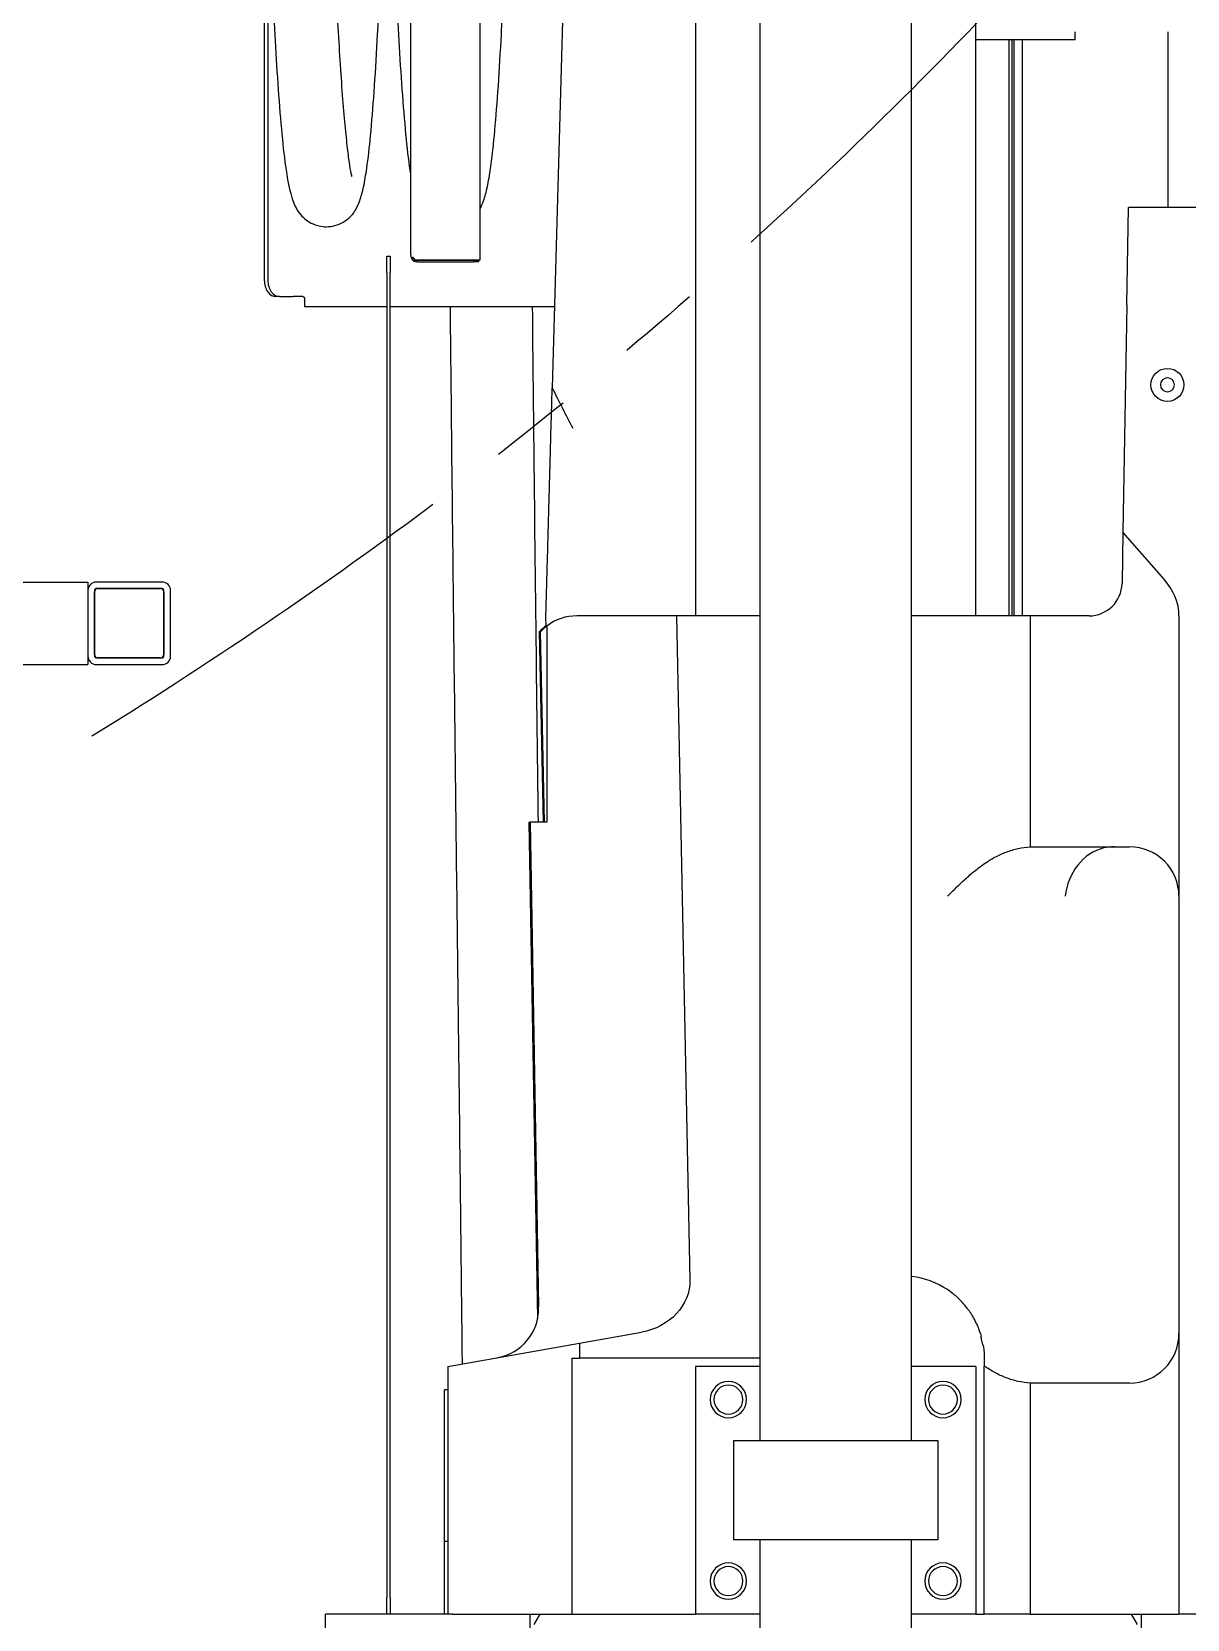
# Model space of a CAD drawing. Header units: millimetres. Extents: x 10462777 to 22643323, y 453826 to 1389191.
# Drawn here: x 11299086 to 11299786, y 580603 to 581565 of the extents above; entities that cross this region are included whole.
import ezdxf

# ---------------------------------------------------------------- set-up
doc = ezdxf.new("R2010")
doc.units = ezdxf.units.MM
doc.header["$LTSCALE"] = 200
doc.header["$MEASUREMENT"] = 0
doc.linetypes.add('CENTER', pattern=[2, 1.25, -0.25, 0.25, -0.25])
doc.linetypes.add('PHANTOM', pattern=[2.5, 1.25, -0.25, 0.25, -0.25, 0.25, -0.25])
doc.layers.get('0').update_dxf_attribs({"linetype": 'CONTINUOUS'})
for name, color, linetype in [('1', 1, 'CENTER'), ('2', 2, 'CONTINUOUS'), ('5', 4, 'CONTINUOUS')]:
    doc.layers.add(name, color=color, linetype=linetype)
doc.layers.add('LAYOUT', color=8, linetype='CONTINUOUS', lineweight=25)

# ---------------------------------------------------------------- blocks, each defined once
blk = doc.blocks.new('A$C7DA30AB0')
at = {"layer": 'LAYOUT', "color": 6, "linetype": 'PHANTOM'}
blk.add_circle((3030.45, 3025.99, 0), 2693.02, dxfattribs=at)

msp = doc.modelspace()

# ---------------------------------------------------------------- linework, layer by layer
at = {"layer": '1', "color": 252, "linetype": 'Continuous'}
for p, q in [((11298859.85456, 581231.39269, 0), (11299119.85825, 581231.39269, 0)), ((11299119.85825, 581231.39269, 0), (11299119.85825, 581226.39262, 0)), ((11299164.85889, 581231.39269, 0), (11299124.85832, 581231.39269, 0)), ((11299119.85825, 581226.39262, 0), (11299119.85825, 581186.39205, 0)), ((11299119.85825, 581226.39262, 0), (11299119.85825, 581186.39205, 0)), ((11299123.85831, 581226.39262, 0), (11299123.85831, 581186.39205, 0)), ((11299123.85831, 581187.39207, 0), (11299123.85831, 581225.39261, 0)), ((11299164.85889, 581227.39264, 0), (11299124.85832, 581227.39264, 0)), ((11299125.85834, 581227.39264, 0), (11299163.85888, 581227.39264, 0)), ((11299165.8589, 581186.39205, 0), (11299165.8589, 581226.39262, 0)), ((11299165.8589, 581225.39261, 0), (11299165.8589, 581187.39207, 0)), ((11299169.85896, 581186.39205, 0), (11299169.85896, 581226.39262, 0)), ((11299119.85825, 581186.39205, 0), (11299119.85825, 581181.39198, 0)), ((11299124.85832, 581185.39204, 0), (11299164.85889, 581185.39204, 0)), ((11299163.85888, 581185.39204, 0), (11299125.85834, 581185.39204, 0)), ((11298859.85456, 581181.39198, 0), (11299119.85825, 581181.39198, 0)), ((11299124.85832, 581181.39198, 0), (11299164.85889, 581181.39198, 0))]:
    msp.add_line(p, q, dxfattribs=at)
for centre, radius, start, end in [((11299124.85832, 581226.39262, 0), 5.00007, 90, 180), ((11299164.85889, 581226.39262, 0), 5.00007, 0, 90), ((11299124.85832, 581226.39262, 0), 1.00001, 90, 180), ((11299125.85834, 581225.39261, 0), 2.00003, 90, 180), ((11299163.85888, 581225.39261, 0), 2.00003, 0, 90), ((11299164.85889, 581226.39262, 0), 1.00001, 0, 90), ((11299124.85832, 581186.39205, 0), 5.00007, 180, 270), ((11299125.85834, 581187.39207, 0), 2.00003, 180, 270), ((11299124.85832, 581186.39205, 0), 1.00001, 180, 270), ((11299163.85888, 581187.39207, 0), 2.00003, 270, 0), ((11299164.85889, 581186.39205, 0), 5.00007, 270, 0), ((11299164.85889, 581186.39205, 0), 1.00001, 270, 0)]:
    msp.add_arc(centre, radius, start, end, dxfattribs=at)
at = {"layer": '2', "color": 252, "linetype": 'Continuous'}
for p, q in [((11299487.91598, 582561.35677, 0), (11299487.91598, 581210.93165, 0)), ((11299657.81339, 581210.93165, 0), (11299657.81339, 582561.35677, 0)), ((11299315.36103, 581429.41224, 0), (11299315.36103, 582501.42746, 0)), ((11299357.36162, 582504.42551, 0), (11299357.36162, 581426.41419, 0)), ((11299226.69682, 581994.40353, 0), (11299226.69682, 581414.39529, 0)), ((11299228.81817, 581660.96223, 0), (11299228.81817, 581414.39529, 0)), ((11299677.86618, 581559.95064, 0), (11299677.86618, 581210.92006, 0)), ((11299679.8662, 581210.94693, 0), (11299679.8662, 581559.91705, 0)), ((11299680.86622, 581559.89974, 0), (11299680.86622, 581210.92315, 0)), ((11299685.86629, 581559.89974, 0), (11299685.86629, 581210.92315, 0)), ((11299774.36755, 581458.39968, 0), (11299774.36755, 581564.91378, 0)), ((11299300.86082, 581428.91223, 0), (11299302.86085, 581428.91223, 0)), ((11299300.86082, 581418.91209, 0), (11299300.86082, 581428.91223, 0)), ((11299302.86085, 581428.91223, 0), (11299302.86085, 581418.91209, 0)), ((11299319.36108, 581426.41419, 0), (11299317.71542, 581426.41419, 0)), ((11299318.00693, 581426.41219, 0), (11299319.36108, 581426.41219, 0)), ((11299353.36157, 581426.41419, 0), (11299319.36108, 581426.41419, 0)), ((11299319.36108, 581426.41219, 0), (11299353.36157, 581426.41219, 0)), ((11299319.36108, 581425.41218, 0), (11299353.36157, 581425.41218, 0)), ((11299357.36162, 581426.41419, 0), (11299353.36157, 581426.41419, 0)), ((11299353.36157, 581426.41219, 0), (11299356.36161, 581426.41219, 0)), ((11299356.36161, 581425.41218, 0), (11299353.36157, 581425.41218, 0)), ((11299356.36161, 581426.41219, 0), (11299356.36161, 581425.41218, 0)), ((11299300.86082, 581418.91209, 0), (11299300.86082, 580615.90068, 0)), ((11299302.86085, 580615.90068, 0), (11299302.86085, 581418.91209, 0)), ((11299235.88934, 581404.39515, 0), (11299233.76798, 581404.39515, 0)), ((11299235.88934, 581404.39515, 0), (11299244.20316, 581404.39515, 0)), ((11299246.32451, 581404.39515, 0), (11299244.20316, 581404.39515, 0)), ((11299250.00348, 581404.39515, 0), (11299246.32451, 581404.39515, 0)), ((11299251.00349, 581403.39514, 0), (11299251.00349, 581398.39506, 0)), ((11299251.00349, 581398.39506, 0), (11299300.86467, 581398.39506, 0)), ((11299302.86087, 581398.39506, 0), (11299402.49158, 581398.39506, 0)), ((11299337.8616, 580741.8613, 0), (11299335.86132, 580741.8613, 0)), ((11299335.86132, 580649.93611, 0), (11299335.86132, 580741.8613, 0)), ((11299337.8616, 580649.93611, 0), (11299335.86132, 580649.93611, 0)), ((11299335.86132, 580605.89887, 0), (11299335.86132, 580649.93611, 0)), ((11299300.86082, 580605.90054, 0), (11299300.86082, 580615.90068, 0)), ((11299302.86085, 580615.90068, 0), (11299302.86085, 580605.90054, 0)), ((11299340.77239, 580605.90054, 0), (11299263.8603, 580605.90054, 0)), ((11299263.8603, 580465.89855, 0), (11299263.8603, 580605.90054, 0)), ((11299387.86206, 580595.89915, 0), (11299387.86206, 580605.90054, 0)), ((11299393.63564, 580605.90054, 0), (11299390.00568, 580599.61326, 0)), ((11299755.72369, 580599.61326, 0), (11299752.09373, 580605.90054, 0)), ((11299757.86731, 580605.90054, 0), (11299757.86731, 580595.89915, 0))]:
    msp.add_line(p, q, dxfattribs=at)
at = {"layer": '2', "color": 124, "linetype": 'Continuous'}
for p, q in [((11299414.61244, 581835.91801, 0), (11299401.12966, 581349.11383, 0)), ((11299717.86674, 581559.91409, 0), (11299657.82038, 581559.91409, 0)), ((11299717.86674, 581559.91409, 0), (11299717.86674, 581564.91429, 0)), ((11299749.33569, 581399.31722, 0), (11299750.36721, 581458.41265, 0)), ((11299841.3685, 581458.41265, 0), (11299750.36721, 581458.41265, 0)), ((11299749.33569, 581399.31722, 0), (11299746.93277, 581261.65384, 0)), ((11299746.93277, 581261.65384, 0), (11299746.39003, 581230.56036, 0)), ((11299771.59116, 581233.4236, 0), (11299746.93277, 581261.65384, 0)), ((11299476.4397, 581210.90913, 0), (11299416.08037, 581210.90913, 0)), ((11299526.86454, 581210.90913, 0), (11299476.4397, 581210.90913, 0)), ((11299476.4397, 581210.90913, 0), (11299484.55472, 580808.28562, 0)), ((11299690.79972, 581210.90913, 0), (11299618.86518, 581210.90913, 0)), ((11299690.79972, 581210.90913, 0), (11299690.79972, 581070.86988, 0)), ((11299726.39279, 581210.90913, 0), (11299690.79972, 581210.90913, 0)), ((11299780.86764, 581210.90913, 0), (11299780.86764, 581040.90672, 0)), ((11299395.79122, 581085.90736, 0), (11299393.46248, 581201.447, 0)), ((11299396.39689, 581085.90736, 0), (11299394.0712, 581201.29552, 0)), ((11299397.8622, 581204.74406, 0), (11299397.8622, 581085.90736, 0)), ((11299386.98361, 581085.90736, 0), (11299392.24059, 580784.73532, 0)), ((11299386.98361, 581085.90736, 0), (11299387.73364, 581085.90736, 0)), ((11299387.73362, 581085.90736, 0), (11299392.86174, 580792.11767, 0)), ((11299397.8622, 581085.90736, 0), (11299387.73362, 581085.90736, 0)), ((11299692.09447, 581070.90714, 0), (11299750.86721, 581070.90714, 0)), ((11299780.86764, 581040.90672, 0), (11299780.86764, 580775.90295, 0)), ((11299392.87407, 580791.41125, 0), (11299392.86174, 580792.11767, 0)), ((11299337.86135, 580756.01329, 0), (11299417.56198, 580770.06666, 0)), ((11299417.56198, 580770.06666, 0), (11299455.15867, 580776.69597, 0)), ((11299417.56198, 580770.06666, 0), (11299417.56198, 580760.90274, 0)), ((11299780.86764, 580775.90295, 0), (11299780.86764, 580605.90054, 0)), ((11299412.94312, 580760.90274, 0), (11299412.94312, 580605.90054, 0)), ((11299412.94312, 580760.90274, 0), (11299417.56198, 580760.90274, 0)), ((11299526.86356, 580760.90274, 0), (11299417.56198, 580760.90274, 0)), ((11299337.86135, 580756.01329, 0), (11299337.86135, 580605.90054, 0)), ((11299662.86596, 580605.90054, 0), (11299662.86596, 580756.19973, 0)), ((11299690.79972, 580745.93979, 0), (11299690.79972, 580605.90054, 0)), ((11299750.86721, 580745.90253, 0), (11299692.09447, 580745.90253, 0)), ((11299340.77428, 580605.90054, 0), (11299412.94312, 580605.90054, 0)), ((11299412.94312, 580605.90054, 0), (11299487.8653, 580605.90054, 0)), ((11299657.8636, 580605.90054, 0), (11299662.86596, 580605.90054, 0)), ((11299690.79972, 580605.90054, 0), (11299662.86596, 580605.90054, 0)), ((11299690.79972, 580605.90054, 0), (11299780.86764, 580605.90054, 0)), ((11299997.87072, 580605.90054, 0), (11299780.86764, 580605.90054, 0))]:
    msp.add_line(p, q, dxfattribs=at)
msp.add_circle((11299773.86754, 581350.91112, 0), 10.00014, dxfattribs=at)
at = {"layer": '2', "color": 124, "linetype": 'Continuous', "extrusion": (0, 0, -1)}
for centre, radius in [((-11299773.86754, 581350.91112, 0), 4.25006), ((-11299507.86376, 580735.90238, 0), 8.75012), ((-11299637.86561, 580735.90238, 0), 8.75012), ((-11299507.86376, 580625.90082, 0), 8.75012), ((-11299637.86561, 580625.90082, 0), 8.75012)]:
    msp.add_circle(centre, radius, dxfattribs=at)
at = {"layer": '2', "color": 252, "linetype": 'Continuous'}
for radius, start, end in [(4.00006, 180, 207.78069021), (3.00004, 246.70254921, 270)]:
    msp.add_arc((11299319.36108, 581429.41224, 0), radius, start, end, dxfattribs=at)
at = {"layer": '2', "color": 252, "linetype": 'Continuous', "extrusion": (0, 0, -1)}
msp.add_arc((-11299319.36108, 581429.41224, 0), 4.00006, 270, 294.29345696, dxfattribs=at)
at = {"layer": '2', "color": 124, "linetype": 'Continuous'}
for centre, radius, start, end in [((11299726.39279, 581230.90942, 0), 20.00028, 270, 359.00000004), ((11299416.08037, 581180.90871, 0), 30.00043, 90, 127.39190417), ((11299415.33035, 581180.90871, 0), 30.00043, 126.6898114, 136.79584153), ((11299750.86721, 581040.90672, 0), 30.00043, 0, 90), ((11299612.86525, 580760.90274, 0), 50.00071, 56.35073961, 83.10921518), ((11299362.87822, 580790.88767, 0), 30.00043, 279.99999994, 0.99999996), ((11299750.86721, 580775.90295, 0), 30.00043, 270, 0)]:
    msp.add_arc(centre, radius, start, end, dxfattribs=at)
at = {"layer": '2', "color": 124, "linetype": 'Continuous', "extrusion": (0, 0, -1)}
msp.add_arc((-11299416.08037, 581180.90871, 0), 30.00043, 42.80855341, 52.60809583, dxfattribs=at)
at = {"layer": '2', "color": 252, "linetype": 'Continuous'}
for centre, major_axis, ratio, start_param, end_param in [((11299319.36108, 581429.41224, 0), (-4.00006, 0), 0.999333334, 0, 0.484864512), ((11299233.76798, 581414.39529, 0), (0, -10.00014), 0.707106781, 4.71238898, 6.283185307), ((11299235.88934, 581414.39529, 0), (0, 10.00014), 0.707106781, 1.570796327, 3.141592654)]:
    msp.add_ellipse(centre, major_axis=major_axis, ratio=ratio, start_param=start_param, end_param=end_param, dxfattribs=at)
at = {"layer": '2', "color": 124, "linetype": 'Continuous'}
for centre, major_axis, ratio, start_param, end_param in [((11299694.26387, 581210.90913, 0), (-86.60377, 0), 0.577350269, 3.141592654, 3.608674786), ((11299737.92635, 581040.90672, 0), (-10.16641, -28.7675), 0.837280089, 3.642192366, 5.000074551), ((11299778.91075, 581040.90672, 0), (-50.1116, 24.98226), 0.331472146, 5.696409769, 5.90932391)]:
    msp.add_ellipse(centre, major_axis=major_axis, ratio=ratio, start_param=start_param, end_param=end_param, dxfattribs=at)
at = {"layer": '2', "color": 124, "linetype": 'Continuous', "extrusion": (0, 0, -1)}
msp.add_ellipse((11299449.94915, 580806.24062, 0), major_axis=(34.21657, 6.03331), ratio=0.863460287, start_param=0.133570382, end_param=1.570796327, dxfattribs=at)
at = {"layer": '2', "color": 27, "linetype": 'Continuous'}
for points, knots in [([(11299279.51494, 581477.34538, 0), (11299280.13966, 581476.48084, 0), (11299278.9335, 581480.00045, 0), (11299278.03753, 581487.10033, 0), (11299276.54363, 581498.7814, 0), (11299274.51959, 581519.94836, 0), (11299272.08857, 581554.60443, 0), (11299269.61501, 581604.01354, 0), (11299267.34278, 581663.33982, 0), (11299265.33281, 581732.52654, 0), (11299263.59816, 581812.06651, 0), (11299262.29932, 581891.59823, 0), (11299261.32939, 581970.0504, 0), (11299260.60604, 582047.2888, 0), (11299260.03724, 582130.59535, 0), (11299259.70255, 582203.65043, 0), (11299259.50451, 582265.41228, 0), (11299259.3905, 582312.93081, 0), (11299259.30683, 582362.71621, 0), (11299259.25171, 582414.71329, 0), (11299259.22119, 582468.8383, 0), (11299259.21075, 582524.97454, 0), (11299259.20892, 582563.05616, 0), (11299259.21016, 582582.40896, 0)], [0, 0, 0, 0, 0.025389539, 0.048545827, 0.071841183, 0.097469773, 0.150191775, 0.202651124, 0.254094874, 0.31963857, 0.386189789, 0.455444735, 0.515241905, 0.576054535, 0.640566423, 0.713677883, 0.749389941, 0.786896547, 0.826181268, 0.867207931, 0.909916637, 0.954220594, 1, 1, 1, 1]), ([(11299220.50977, 582546.40554, 0), (11299220.51017, 582539.37713, 0), (11299220.51236, 582514.55222, 0), (11299220.51967, 582473.19918, 0), (11299220.54538, 582423.63151, 0), (11299220.58852, 582377.90364, 0), (11299220.64895, 582336.02308, 0), (11299220.73637, 582291.98803, 0), (11299220.85597, 582247.52575, 0), (11299221.01466, 582203.08836, 0), (11299221.28855, 582141.20519, 0), (11299221.7947, 582058.12861, 0), (11299222.7009, 581961.24822, 0), (11299223.86413, 581873.25585, 0), (11299225.22545, 581795.19505, 0), (11299226.80983, 581726.00311, 0), (11299228.56209, 581666.22453, 0), (11299230.19333, 581621.49897, 0), (11299231.81886, 581584.90728, 0), (11299233.42362, 581554.5261, 0), (11299235.32733, 581525.17364, 0), (11299237.57535, 581498.95887, 0), (11299239.97139, 581478.52042, 0), (11299242.73426, 581465.77402, 0), (11299244.9846, 581459.69286, 0), (11299248.06446, 581454.04375, 0), (11299254.94625, 581448.25319, 0), (11299264.50297, 581445.96374, 0), (11299273.73683, 581448.3155, 0), (11299280.21164, 581453.98048, 0), (11299282.35878, 581457.47193, 0), (11299284.88828, 581462.83235, 0), (11299286.9203, 581470.78366, 0), (11299289.13173, 581483.50608, 0), (11299291.21511, 581502.08961, 0), (11299293.2778, 581527.83581, 0), (11299295.45842, 581563.87705, 0), (11299297.52052, 581609.8949, 0), (11299299.12722, 581658.63103, 0), (11299300.25306, 581701.56412, 0), (11299300.89013, 581730.62656, 0), (11299301.22003, 581747.62459, 0), (11299301.30612, 581752.211, 0)], [0, 0, 0, 0, 0.012083754, 0.042680856, 0.071097193, 0.097306776, 0.121309226, 0.143123132, 0.173059851, 0.197834189, 0.219670765, 0.279775546, 0.341429244, 0.38835698, 0.435007168, 0.481698348, 0.516405908, 0.550519525, 0.572840027, 0.596116508, 0.621489259, 0.648618761, 0.675610646, 0.700523709, 0.709473304, 0.718222938, 0.727249736, 0.733926305, 0.74184291, 0.746889806, 0.75398821, 0.765747951, 0.781026227, 0.797326458, 0.820784346, 0.846539579, 0.872626302, 0.910489892, 0.946472426, 0.969122402, 0.991696481, 1, 1, 1, 1]), ([(11299295.52343, 582473.90297, 0), (11299295.52365, 582473.24566, 0), (11299295.52963, 582456.0605, 0), (11299295.54645, 582423.63151, 0), (11299295.58958, 582377.90364, 0), (11299295.65001, 582336.02308, 0), (11299295.73743, 582291.98803, 0), (11299295.85704, 582247.52575, 0), (11299296.01572, 582203.08836, 0), (11299296.28962, 582141.20519, 0), (11299296.79577, 582058.12861, 0), (11299297.70197, 581961.24822, 0), (11299298.8652, 581873.25585, 0), (11299300.22651, 581795.19505, 0), (11299301.8109, 581726.00311, 0), (11299303.56316, 581666.22453, 0), (11299305.1944, 581621.49897, 0), (11299306.81992, 581584.90728, 0), (11299308.42468, 581554.5261, 0), (11299310.32839, 581525.17364, 0), (11299312.57641, 581498.95887, 0), (11299314.24258, 581484.74632, 0), (11299315.31137, 581478.28281, 0), (11299315.34375, 581478.08891, 0)], [0, 0, 0, 0, 0.001779993, 0.046537337, 0.087818919, 0.125624141, 0.159982281, 0.207134313, 0.246155302, 0.28054915, 0.375217594, 0.472325668, 0.546239518, 0.619716213, 0.693257473, 0.747923851, 0.801654735, 0.836810794, 0.873472572, 0.913436096, 0.956166603, 0.998680353, 1, 1, 1, 1]), ([(11299357.41394, 581457.7696, 0), (11299358.19104, 581459.24694, 0), (11299359.9873, 581463.21563, 0), (11299361.92137, 581470.78366, 0), (11299364.1328, 581483.50608, 0), (11299366.21617, 581502.08961, 0), (11299368.27887, 581527.83581, 0), (11299370.45949, 581563.87705, 0), (11299372.52158, 581609.8949, 0), (11299374.12829, 581658.63103, 0), (11299375.25412, 581701.56412, 0), (11299376.1071, 581740.47609, 0), (11299376.9041, 581784.84203, 0), (11299377.64447, 581837.44735, 0), (11299378.28127, 581899.00448, 0), (11299378.76922, 581969.8671, 0), (11299379.08115, 582050.09033, 0), (11299379.20459, 582139.3337, 0), (11299379.22708, 582201.77464, 0), (11299379.21187, 582234.40605, 0)], [0, 0, 0, 0, 0.018490146, 0.047701824, 0.078867457, 0.123718348, 0.172961703, 0.222838862, 0.295233092, 0.364030791, 0.407336975, 0.450498046, 0.501059297, 0.560195489, 0.628535641, 0.706609584, 0.794718013, 0.892755979, 1, 1, 1, 1]), ([(11299339.2288, 581398.36606, 0), (11299339.39442, 581381.87105, 0), (11299339.95759, 581326.97567, 0), (11299340.91252, 581239.60343, 0), (11299342.10039, 581136.8684, 0), (11299343.23901, 581041.29856, 0), (11299344.33151, 580950.17442, 0), (11299345.13958, 580881.42738, 0), (11299345.68036, 580833.95818, 0), (11299346.02635, 580802.93098, 0), (11299346.30124, 580777.59695, 0), (11299346.46526, 580762.09664, 0), (11299346.51425, 580757.42841, 0)], [0, 0, 0, 0, 0.074447447, 0.247860086, 0.395241281, 0.541985852, 0.687204306, 0.821326768, 0.871664609, 0.920371346, 0.97591205, 1, 1, 1, 1]), ([(11299392.71298, 581085.86974, 0), (11299392.37175, 581114.57618, 0), (11299391.52774, 581186.13727, 0), (11299390.34782, 581290.52055, 0), (11299389.55681, 581366.03622, 0), (11299389.23226, 581398.34335, 0)], [0, 0, 0, 0, 0.279245773, 0.691887, 1, 1, 1, 1])]:
    msp.add_open_spline(points, degree=3, knots=knots, dxfattribs=at)
at = {"layer": '2', "color": 252, "linetype": 'Continuous'}
for points, knots in [([(11299317.71542, 581426.41419, 0), (11299317.74468, 581426.49033, 0), (11299317.76585, 581426.56869, 0), (11299317.78963, 581426.73035, 0), (11299317.79173, 581426.81373, 0), (11299317.76792, 581427.05678, 0), (11299317.71226, 581427.21412, 0), (11299317.55271, 581427.49246, 0), (11299317.45238, 581427.61133, 0), (11299317.22887, 581427.81352, 0), (11299317.10837, 581427.894, 0), (11299316.86255, 581428.0126, 0), (11299316.74051, 581428.04941, 0), (11299316.50118, 581428.07477, 0), (11299316.39043, 581428.06208, 0), (11299316.08301, 581427.9522, 0), (11299315.92576, 581427.78815, 0), (11299315.82208, 581427.5491, 0)], [0, 0, 0, 0, 0.0625, 0.0625, 0.125, 0.125, 0.25, 0.25, 0.375, 0.375, 0.5, 0.5, 0.625, 0.625, 0.75, 0.75, 1, 1, 1, 1]), ([(11299316.82583, 581427.80932, 0), (11299316.65874, 581427.76559, 0), (11299316.49161, 581427.72192, 0), (11299316.24051, 581427.65683, 0), (11299316.15666, 581427.63517, 0), (11299315.98923, 581427.59203, 0), (11299315.90566, 581427.57055, 0), (11299315.82208, 581427.5491, 0)], [0, 0, 0, 0, 0.499971527, 0.499971527, 0.750483743, 0.750483743, 1, 1, 1, 1]), ([(11299316.82583, 581427.80825, 0), (11299316.68363, 581427.77101, 0), (11299316.54141, 581427.7338, 0), (11299316.30283, 581427.6718, 0), (11299316.20652, 581427.64686, 0), (11299316.01418, 581427.59723, 0), (11299315.91814, 581427.57253, 0), (11299315.82208, 581427.54786, 0)], [0, 0, 0, 0, 0.425488432, 0.425488432, 0.713241966, 0.713241966, 1, 1, 1, 1]), ([(11299315.82208, 581427.54786, 0), (11299315.84791, 581427.49883, 0), (11299315.87728, 581427.44557, 0), (11299315.94284, 581427.33371, 0), (11299315.97859, 581427.27583, 0), (11299316.05655, 581427.15711, 0), (11299316.0991, 581427.09582, 0), (11299316.18996, 581426.97292, 0), (11299316.23792, 581426.91172, 0), (11299316.33926, 581426.79016, 0), (11299316.39269, 581426.72973, 0), (11299316.5053, 581426.61015, 0), (11299316.56295, 581426.55261, 0), (11299316.68085, 581426.44183, 0), (11299316.74109, 581426.38858, 0), (11299316.86404, 581426.28627, 0), (11299316.92592, 581426.23794, 0), (11299317.04792, 581426.14796, 0), (11299317.10839, 581426.10604, 0), (11299317.22772, 581426.02781, 0), (11299317.28608, 581425.99187, 0), (11299317.39652, 581425.92726, 0), (11299317.44904, 581425.89832, 0), (11299317.54725, 581425.84663, 0), (11299317.59307, 581425.82385, 0), (11299317.67198, 581425.78604, 0), (11299317.70562, 581425.77071, 0), (11299317.74517, 581425.75307, 0), (11299317.75634, 581425.74817, 0), (11299317.76513, 581425.74434, 0)], [0, 0, 0, 0, 0.074010846, 0.074010846, 0.148021693, 0.148021693, 0.222032539, 0.222032539, 0.296043386, 0.296043386, 0.370054232, 0.370054232, 0.444065079, 0.444065079, 0.518075925, 0.518075925, 0.592086771, 0.592086771, 0.666097618, 0.666097618, 0.740108464, 0.740108464, 0.814119311, 0.814119311, 0.888130157, 0.888130157, 0.962141004, 0.962141004, 1, 1, 1, 1]), ([(11299316.82583, 581427.80825, 0), (11299316.84913, 581427.77143, 0), (11299316.87439, 581427.73326, 0), (11299316.92957, 581427.6543, 0), (11299316.95969, 581427.61324, 0), (11299317.02477, 581427.5295, 0), (11299317.05915, 581427.48755, 0), (11299317.13201, 581427.40361, 0), (11299317.17097, 581427.36115, 0), (11299317.25088, 581427.27903, 0), (11299317.29171, 581427.23942, 0), (11299317.37506, 581427.16298, 0), (11299317.41791, 581427.12591, 0), (11299317.50201, 581427.05702, 0), (11299317.54358, 581427.02487, 0), (11299317.62563, 581426.96457, 0), (11299317.66585, 581426.93664, 0), (11299317.73132, 581426.89327, 0), (11299317.7577, 581426.87643, 0), (11299317.78327, 581426.86062, 0)], [0, 0, 0, 0, 0.114922268, 0.114922268, 0.229844536, 0.229844536, 0.344766804, 0.344766804, 0.459689072, 0.459689072, 0.57461134, 0.57461134, 0.689533608, 0.689533608, 0.804455876, 0.804455876, 0.919378144, 0.919378144, 1, 1, 1, 1]), ([(11299250.00348, 581404.39515, 0), (11299250.06969, 581404.39515, 0), (11299250.1348, 581404.38864, 0), (11299250.26289, 581404.36312, 0), (11299250.32653, 581404.34381, 0), (11299250.44785, 581404.2934, 0), (11299250.50538, 581404.26255, 0), (11299250.61423, 581404.18968, 0), (11299250.66574, 581404.14727, 0), (11299250.75797, 581404.05471, 0), (11299250.79932, 581404.00423, 0), (11299250.87227, 581403.89469, 0), (11299250.90317, 581403.83651, 0), (11299250.95272, 581403.71636, 0), (11299250.97174, 581403.65356, 0), (11299250.99716, 581403.52517, 0), (11299251.00349, 581403.46042, 0), (11299251.00349, 581403.39514, 0)], [0, 0, 0, 0, 0.125, 0.125, 0.25, 0.25, 0.375, 0.375, 0.5, 0.5, 0.625, 0.625, 0.75, 0.75, 0.875, 0.875, 1, 1, 1, 1])]:
    msp.add_open_spline(points, degree=3, knots=knots, dxfattribs=at)
for points, degree in [([(11299316.95868, 581427.96216, 0), (11299316.90853, 581427.92089, 0), (11299316.86402, 581427.86899, 0), (11299316.82583, 581427.80932, 0)], 3), ([(11299317.71542, 581425.76638, 0), (11299318.00693, 581426.41219, 0)], 1)]:
    msp.add_open_spline(points, degree=degree, dxfattribs=at)
at = {"layer": '2', "color": 124, "linetype": 'Continuous'}
for points, knots in [([(11299397.30188, 581210.90913, 0), (11299397.36847, 581213.31351, 0), (11299397.45115, 581216.2988, 0), (11299397.59821, 581221.60837, 0), (11299397.65109, 581223.51768, 0), (11299397.73627, 581226.59336, 0), (11299397.76565, 581227.65392, 0), (11299397.82638, 581229.84676, 0), (11299397.85782, 581230.98192, 0), (11299398.01869, 581236.7902, 0), (11299398.15945, 581241.87235, 0), (11299398.38803, 581250.12521, 0), (11299398.46714, 581252.98174, 0), (11299398.59027, 581257.42754, 0), (11299398.63206, 581258.93635, 0), (11299398.69588, 581261.24058, 0), (11299398.71735, 581262.01578, 0), (11299398.76046, 581263.5722, 0), (11299398.78212, 581264.35436, 0), (11299398.97806, 581271.42898, 0), (11299399.15911, 581277.96576, 0), (11299399.44073, 581288.1337, 0), (11299399.53628, 581291.58382, 0), (11299399.65788, 581295.97419, 0), (11299399.68231, 581296.85615, 0), (11299399.73138, 581298.62794, 0), (11299399.75606, 581299.51885, 0), (11299399.83016, 581302.1944, 0), (11299399.87963, 581303.98059, 0), (11299400.12733, 581312.92386, 0), (11299400.32657, 581320.1175, 0), (11299400.62702, 581330.96554, 0), (11299400.72744, 581334.59121, 0), (11299400.87848, 581340.04458, 0), (11299400.92896, 581341.86732, 0), (11299401.02954, 581345.49894, 0), (11299401.07968, 581347.30917, 0), (11299401.12966, 581349.11383, 0)], [0, 0, 0, 0, 0.125, 0.125, 0.1875, 0.1875, 0.21875, 0.21875, 0.25, 0.25, 0.375, 0.375, 0.4375, 0.4375, 0.46875, 0.46875, 0.484375, 0.484375, 0.5, 0.5, 0.625, 0.625, 0.6875, 0.6875, 0.703125, 0.703125, 0.71875, 0.71875, 0.75, 0.75, 0.875, 0.875, 0.9375, 0.9375, 0.96875, 0.96875, 1, 1, 1, 1]), ([(11299640.57102, 581040.90672, 0), (11299640.79099, 581041.12669, 0), (11299641.01315, 581041.34885, 0), (11299641.45549, 581041.79103, 0), (11299642.11912, 581042.45417, 0), (11299643.66922, 581043.99973, 0), (11299645.00352, 581045.31846, 0), (11299647.6871, 581047.9398, 0), (11299649.49615, 581049.66589, 0), (11299653.19413, 581053.03226, 0), (11299655.08301, 581054.67261, 0), (11299658.98129, 581057.82389, 0), (11299660.97742, 581059.3238, 0), (11299665.08825, 581062.12405, 0), (11299667.2033, 581063.42502, 0), (11299670.48712, 581065.19149, 0), (11299671.60029, 581065.74944, 0), (11299673.86797, 581066.79659, 0), (11299675.02436, 581067.28652, 0), (11299678.55097, 581068.63622, 0), (11299680.93992, 581069.3621, 0), (11299685.80264, 581070.42445, 0), (11299688.27621, 581070.76179, 0), (11299690.79972, 581070.86988, 0)], [0, 0, 0, 0, 0.015625, 0.015625, 0.03125, 0.0625, 0.125, 0.125, 0.25, 0.25, 0.375, 0.375, 0.5, 0.5, 0.625, 0.625, 0.6875, 0.6875, 0.75, 0.75, 0.875, 0.875, 1, 1, 1, 1]), ([(11299660.56289, 580775.90295, 0), (11299660.1388, 580777.25146, 0), (11299659.66263, 580778.56655, 0), (11299658.60862, 580781.14006, 0), (11299658.03076, 580782.39845, 0), (11299656.77181, 580784.86527, 0), (11299656.09072, 580786.07368, 0), (11299654.98764, 580787.85199, 0), (11299654.60622, 580788.4392, 0), (11299653.81559, 580789.60179, 0), (11299653.40853, 580790.17399, 0), (11299652.15186, 580791.86409, 0), (11299651.26681, 580792.95554, 0), (11299649.39829, 580795.06996, 0), (11299648.41484, 580796.09292, 0), (11299646.86034, 580797.57586, 0), (11299646.32892, 580798.06157, 0), (11299645.5109, 580798.77705, 0), (11299645.23446, 580799.0136, 0), (11299644.6758, 580799.48114, 0), (11299644.39391, 580799.71186, 0), (11299642.97155, 580800.85028, 0), (11299641.79256, 580801.71248, 0), (11299640.57102, 580802.52559, 0)], [0, 0, 0, 0, 0.125, 0.125, 0.25, 0.25, 0.375, 0.375, 0.4375, 0.4375, 0.5, 0.5, 0.625, 0.625, 0.75, 0.75, 0.8125, 0.8125, 0.84375, 0.84375, 0.875, 0.875, 1, 1, 1, 1]), ([(11299662.26761, 580768.61496, 0), (11299661.93869, 580769.5372, 0), (11299661.66694, 580770.47411, 0), (11299661.24925, 580772.38021, 0), (11299661.1032, 580773.35099, 0), (11299661.02753, 580774.3365, 0)], [0, 0, 0, 0, 0.5, 0.5, 1, 1, 1, 1]), ([(11299662.26761, 580768.61496, 0), (11299662.48875, 580767.19837, 0), (11299662.6371, 580765.85322, 0), (11299662.75545, 580764.24096, 0), (11299662.77572, 580763.92199, 0), (11299662.80991, 580763.2906, 0), (11299662.82381, 580762.97801, 0), (11299662.8563, 580762.06072, 0), (11299662.86596, 580761.47224, 0), (11299662.86596, 580760.90274, 0)], [0, 0, 0, 0, 0.5, 0.5, 0.625, 0.625, 0.75, 0.75, 1, 1, 1, 1]), ([(11299662.86596, 580760.90274, 0), (11299662.86596, 580760.05561, 0), (11299662.86596, 580759.24182, 0), (11299662.86596, 580757.67538, 0), (11299662.86596, 580756.92168, 0), (11299662.86596, 580756.19973, 0)], [0, 0, 0, 0, 0.5, 0.5, 1, 1, 1, 1]), ([(11299690.79972, 580745.93979, 0), (11299688.25913, 580746.04861, 0), (11299685.76914, 580746.38978, 0), (11299680.87466, 580747.46465, 0), (11299678.47036, 580748.19925, 0), (11299674.92142, 580749.56522, 0), (11299673.75916, 580750.06048, 0), (11299671.47893, 580751.11941, 0), (11299670.3597, 580751.68359, 0), (11299667.0582, 580753.46959, 0), (11299664.93205, 580754.78472, 0), (11299662.86596, 580756.19973, 0)], [0, 0, 0, 0, 0.25, 0.25, 0.5, 0.5, 0.625, 0.625, 0.75, 0.75, 1, 1, 1, 1])]:
    msp.add_open_spline(points, degree=3, knots=knots, dxfattribs=at)
for points in [[(11299401.12966, 581349.11383, 0), (11299405.11243, 581340.86447, 0), (11299409.35709, 581332.74756, 0), (11299413.5991, 581324.63043, 0)], [(11299397.41557, 581204.39588, 0), (11299397.41556, 581204.39603, 0), (11299397.39624, 581205.50279, 0), (11299397.33977, 581208.73809, 0), (11299397.30188, 581210.90913, 0)], [(11299690.79972, 581070.86988, 0), (11299691.23103, 581070.89472, 0), (11299691.66262, 581070.90714, 0), (11299692.09447, 581070.90714, 0)], [(11299660.56289, 580775.90295, 0), (11299660.72482, 580775.38806, 0), (11299660.87978, 580774.86621, 0), (11299661.02753, 580774.3365, 0)], [(11299692.09447, 580745.90253, 0), (11299691.66262, 580745.90253, 0), (11299691.23103, 580745.91495, 0), (11299690.79972, 580745.93979, 0)]]:
    msp.add_open_spline(points, degree=3, dxfattribs=at)
at = {"layer": '5', "color": 60, "linetype": 'Continuous'}
for p, q in [((11299526.86403, 582019.92062, 0), (11299526.86403, 580710.90203, 0)), ((11299618.86534, 580710.90203, 0), (11299618.86534, 582019.92062, 0)), ((11299526.86575, 580755.90267, 0), (11299487.86348, 580755.90267, 0)), ((11299487.86348, 580755.90267, 0), (11299487.86348, 580605.90054, 0)), ((11299657.86589, 580755.90267, 0), (11299618.86362, 580755.90267, 0)), ((11299657.86589, 580755.90267, 0), (11299657.86589, 580605.90054, 0)), ((11299510.8638, 580710.90203, 0), (11299510.8638, 580650.90118, 0)), ((11299634.86557, 580710.90203, 0), (11299510.8638, 580710.90203, 0)), ((11299634.86557, 580650.90118, 0), (11299634.86557, 580710.90203, 0)), ((11299634.86557, 580650.90118, 0), (11299510.8638, 580650.90118, 0)), ((11299526.86403, 580650.90118, 0), (11299526.86403, 579525.6816, 0)), ((11299618.86534, 579525.6816, 0), (11299618.86534, 580650.90118, 0)), ((11299526.86575, 580605.90054, 0), (11299487.86348, 580605.90054, 0)), ((11299657.86589, 580605.90054, 0), (11299618.86362, 580605.90054, 0))]:
    msp.add_line(p, q, dxfattribs=at)
at = {"layer": '5', "color": 60, "linetype": 'Continuous', "extrusion": (0, 0, -1)}
for centre in [(-11299507.86376, 580735.90238, 0), (-11299637.86561, 580735.90238, 0), (-11299507.86376, 580625.90082, 0), (-11299637.86561, 580625.90082, 0)]:
    msp.add_circle(centre, 11.00016, dxfattribs=at)

# ---------------------------------------------------------------- block references
at = {"ltscale": 10}
msp.add_blockref('A$C7DA30AB0', (11294684.4077, 580408.4363, 0), dxfattribs=at)

doc.saveas('drawing.dxf')
